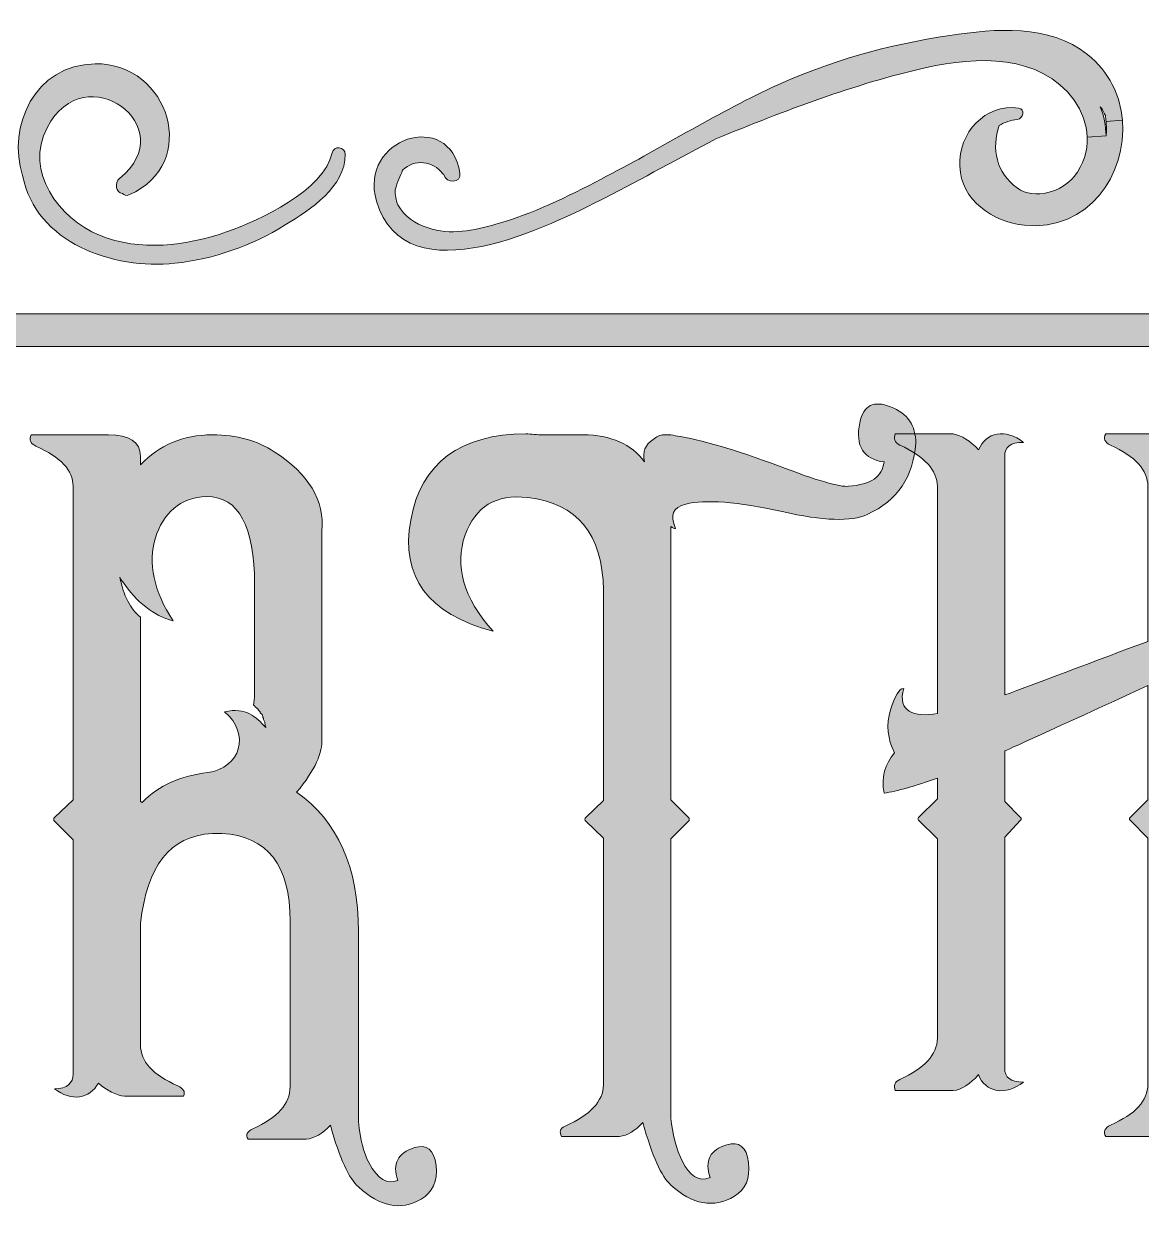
# Model space of a CAD drawing. Header units: inches. Extents: x 72 to 1008, y -817 to -264.
# Drawn here: x 262.4 to 540, y -559.3 to -264.3 of the extents above; entities that cross this region are included whole.
import ezdxf

# ---------------------------------------------------------------- set-up
doc = ezdxf.new("R2010")
doc.units = ezdxf.units.IN
doc.header["$MEASUREMENT"] = 0
doc.layers.add('Layer 1', color=7, linetype='Continuous')

# ---------------------------------------------------------------- blocks, each defined once
blk = doc.blocks.new('block 8')
at = {"layer": 'Layer 1', "true_color": 0x680b10}
h = blk.add_hatch(color=246, dxfattribs=at)
h.dxf.hatch_style = 2
edge = h.paths.add_edge_path()
edge.add_spline(control_points=[(535.31, -288.25), (536.5, -301.72), (526.86, -315.94), (510.98, -314.39), (503.14, -313.63), (495.25, -308.14), (494.91, -299.71), (494.56, -291.45), (501.24, -284.11), (509.52, -285.26), (511.25, -285.5), (510.69, -287.91), (509.21, -288.08), (507.55, -288.27), (506.03, -288.81), (504.71, -289.59), (502.75, -295.32), (503.97, -301.42), (509.16, -305.12), (513.53, -308.22), (520.34, -306.01), (523.32, -302.28), (525.65, -299.34), (526.69, -295.9), (526.57, -292.49), (526.57, -292.49), (531.28, -292.15), (531.28, -292.15), (531.31, -291.81), (531.34, -291.48), (531.35, -291.16), (531.37, -290.26), (531.33, -289.41), (531.27, -288.59), (531.27, -288.59), (535.31, -288.25), (535.31, -288.25)], knot_values=[0, 0, 0, 0, 1, 1, 1, 2, 2, 2, 3, 3, 3, 4, 4, 4, 5, 5, 5, 6, 6, 6, 7, 7, 7, 8, 8, 8, 9, 9, 9, 10, 10, 10, 11, 11, 11, 12, 12, 12, 12], degree=3, periodic=1)
at = {"layer": 'Layer 1', "lineweight": 0}
blk.add_open_spline([(535.31, -288.25), (536.5, -301.72), (526.86, -315.94), (510.98, -314.39), (503.14, -313.63), (495.25, -308.14), (494.91, -299.71), (494.56, -291.45), (501.24, -284.11), (509.52, -285.26), (511.25, -285.5), (510.69, -287.91), (509.21, -288.08), (507.55, -288.27), (506.03, -288.81), (504.71, -289.59), (502.75, -295.32), (503.97, -301.42), (509.16, -305.12), (513.53, -308.22), (520.34, -306.01), (523.32, -302.28), (525.65, -299.34), (526.69, -295.9), (526.57, -292.49), (526.57, -292.49), (531.28, -292.15), (531.28, -292.15), (531.31, -291.81), (531.34, -291.48), (531.35, -291.16), (531.37, -290.26), (531.33, -289.41), (531.27, -288.59), (531.27, -288.59), (535.31, -288.25), (535.31, -288.25)], degree=3, knots=[0, 0, 0, 0, 1, 1, 1, 2, 2, 2, 3, 3, 3, 4, 4, 4, 5, 5, 5, 6, 6, 6, 7, 7, 7, 8, 8, 8, 9, 9, 9, 10, 10, 10, 11, 11, 11, 12, 12, 12, 12], dxfattribs=at)
blk = doc.blocks.new('block 9')
at = {"layer": 'Layer 1', "true_color": 0x680b10}
h = blk.add_hatch(color=246, dxfattribs=at)
h.dxf.hatch_style = 2
edge = h.paths.add_edge_path()
edge.add_spline(control_points=[(535.31, -288.25), (535.31, -288.25), (531.27, -288.59), (531.27, -288.59), (531.22, -288.1), (531.17, -287.62), (531.09, -287.15), (530.79, -286.52), (530.44, -285.89), (530.11, -285.28), (530.11, -285.28), (529.82, -284.95), (529.82, -284.95), (530.73, -287.22), (531.22, -289.68), (531.28, -292.15), (531.28, -292.15), (526.57, -292.49), (526.57, -292.49), (526.45, -289.29), (525.33, -286.09), (523.31, -283.31), (514.83, -271.7), (499.12, -272.42), (486.61, -275.22), (468.66, -279.24), (451.4, -285.97), (434.34, -292.89), (425.24, -297.69), (416.17, -302.75), (406.8, -307.55), (393.66, -314.26), (357.21, -332.75), (350.02, -308.38), (345.42, -292.8), (368.3, -285.33), (370.74, -301.47), (371.14, -303.99), (367.31, -304.12), (366.71, -301.77), (366.64, -301.7), (366.56, -301.64), (366.48, -301.57), (364.1, -298.42), (359.45, -297.71), (356.51, -300.73), (355.87, -302.04), (355.25, -303.64), (354.64, -305.55), (354.61, -306.81), (354.87, -308.11), (355.29, -309.34), (356.99, -312.11), (359.49, -314.02), (362.82, -315.03), (368.32, -316.94), (374.25, -315.65), (379.67, -314.13), (388.77, -311.57), (397.48, -307.27), (405.83, -302.92), (420.14, -295.53), (433.82, -286.91), (448.43, -280.1), (462.5, -273.56), (477.12, -269.53), (492.44, -267.22), (503.75, -265.52), (517.05, -264.32), (526.67, -271.96), (532.04, -276.24), (534.79, -282.17), (535.31, -288.25)], knot_values=[0, 0, 0, 0, 1, 1, 1, 2, 2, 2, 3, 3, 3, 4, 4, 4, 5, 5, 5, 6, 6, 6, 7, 7, 7, 8, 8, 8, 9, 9, 9, 10, 10, 10, 11, 11, 11, 12, 12, 12, 13, 13, 13, 14, 14, 14, 15, 15, 15, 16, 16, 16, 17, 17, 17, 18, 18, 18, 19, 19, 19, 20, 20, 20, 21, 21, 21, 22, 22, 22, 23, 23, 23, 24, 24, 24, 24], degree=3, periodic=1)
at = {"layer": 'Layer 1', "lineweight": 0}
blk.add_open_spline([(535.31, -288.25), (535.31, -288.25), (531.27, -288.59), (531.27, -288.59), (531.22, -288.1), (531.17, -287.62), (531.09, -287.15), (530.79, -286.52), (530.44, -285.89), (530.11, -285.28), (530.11, -285.28), (529.82, -284.95), (529.82, -284.95), (530.73, -287.22), (531.22, -289.68), (531.28, -292.15), (531.28, -292.15), (526.57, -292.49), (526.57, -292.49), (526.45, -289.29), (525.33, -286.09), (523.31, -283.31), (514.83, -271.7), (499.12, -272.42), (486.61, -275.22), (468.66, -279.24), (451.4, -285.97), (434.34, -292.89), (425.24, -297.69), (416.17, -302.75), (406.8, -307.55), (393.66, -314.26), (357.21, -332.75), (350.02, -308.38), (345.42, -292.8), (368.3, -285.33), (370.74, -301.47), (371.14, -303.99), (367.31, -304.12), (366.71, -301.77), (366.64, -301.7), (366.56, -301.64), (366.48, -301.57), (364.1, -298.42), (359.45, -297.71), (356.51, -300.73), (355.87, -302.04), (355.25, -303.64), (354.64, -305.55), (354.61, -306.81), (354.87, -308.11), (355.29, -309.34), (356.99, -312.11), (359.49, -314.02), (362.82, -315.03), (368.32, -316.94), (374.25, -315.65), (379.67, -314.13), (388.77, -311.57), (397.48, -307.27), (405.83, -302.92), (420.14, -295.53), (433.82, -286.91), (448.43, -280.1), (462.5, -273.56), (477.12, -269.53), (492.44, -267.22), (503.75, -265.52), (517.05, -264.32), (526.67, -271.96), (532.04, -276.24), (534.79, -282.17), (535.31, -288.25)], degree=3, knots=[0, 0, 0, 0, 1, 1, 1, 2, 2, 2, 3, 3, 3, 4, 4, 4, 5, 5, 5, 6, 6, 6, 7, 7, 7, 8, 8, 8, 9, 9, 9, 10, 10, 10, 11, 11, 11, 12, 12, 12, 13, 13, 13, 14, 14, 14, 15, 15, 15, 16, 16, 16, 17, 17, 17, 18, 18, 18, 19, 19, 19, 20, 20, 20, 21, 21, 21, 22, 22, 22, 23, 23, 23, 24, 24, 24, 24], dxfattribs=at)
blk = doc.blocks.new('block 10')
at = {"layer": 'Layer 1', "true_color": 0x680b10}
h = blk.add_hatch(color=246, dxfattribs=at)
h.dxf.hatch_style = 2
edge = h.paths.add_edge_path()
edge.add_spline(control_points=[(338.97, -296.37), (339.34, -294.51), (342.25, -294.89), (342.26, -296.74), (342.27, -304.88), (333.65, -310.41), (327.35, -314.31), (319.04, -319.45), (309.65, -322.77), (299.95, -323.83), (284.64, -325.51), (265.35, -318.76), (262.11, -302.02), (258.2, -289.84), (265.06, -274.51), (280.11, -274.27), (298.55, -273.98), (306.34, -299.1), (288.51, -306.84), (287.86, -307.12), (287.31, -306.91), (286.91, -306.5), (285.31, -306.35), (284.84, -303.82), (286.2, -302.73), (301.98, -290.03), (277.62, -272.01), (268.18, -290.14), (262.5, -301.06), (271.13, -312.68), (281.2, -316.86), (291.2, -320.98), (302.81, -319.52), (312.79, -316.02), (320.8, -313.2), (337.12, -305.77), (338.97, -296.37)], knot_values=[0, 0, 0, 0, 1, 1, 1, 2, 2, 2, 3, 3, 3, 4, 4, 4, 5, 5, 5, 6, 6, 6, 7, 7, 7, 8, 8, 8, 9, 9, 9, 10, 10, 10, 11, 11, 11, 12, 12, 12, 12], degree=3, periodic=1)
at = {"layer": 'Layer 1', "lineweight": 0}
blk.add_open_spline([(338.97, -296.37), (339.34, -294.51), (342.25, -294.89), (342.26, -296.74), (342.27, -304.88), (333.65, -310.41), (327.35, -314.31), (319.04, -319.45), (309.65, -322.77), (299.95, -323.83), (284.64, -325.51), (265.35, -318.76), (262.11, -302.02), (258.2, -289.84), (265.06, -274.51), (280.11, -274.27), (298.55, -273.98), (306.34, -299.1), (288.51, -306.84), (287.86, -307.12), (287.31, -306.91), (286.91, -306.5), (285.31, -306.35), (284.84, -303.82), (286.2, -302.73), (301.98, -290.03), (277.62, -272.01), (268.18, -290.14), (262.5, -301.06), (271.13, -312.68), (281.2, -316.86), (291.2, -320.98), (302.81, -319.52), (312.79, -316.02), (320.8, -313.2), (337.12, -305.77), (338.97, -296.37)], degree=3, knots=[0, 0, 0, 0, 1, 1, 1, 2, 2, 2, 3, 3, 3, 4, 4, 4, 5, 5, 5, 6, 6, 6, 7, 7, 7, 8, 8, 8, 9, 9, 9, 10, 10, 10, 11, 11, 11, 12, 12, 12, 12], dxfattribs=at)
blk = doc.blocks.new('block 3')
at = {"layer": 'Layer 1'}
for name in ['block 9', 'block 10', 'block 8']:
    blk.add_blockref(name, (0, 0), dxfattribs=at)
blk = doc.blocks.new('block 13')
at = {"layer": 'Layer 1', "true_color": 0x680b10}
h = blk.add_hatch(color=246, dxfattribs=at)
h.dxf.hatch_style = 2
edge = h.paths.add_edge_path()
edge.add_spline(control_points=[(416.62, -373.19), (415.93, -370.64), (416.86, -368.78), (418.71, -367.61), (419.64, -366.92), (420.34, -366.45), (421.5, -366.45), (421.5, -366.45), (421.97, -366.45), (421.97, -366.45), (422.67, -366.45), (423.6, -366.45), (424.29, -366.68), (430.57, -367.61), (439.16, -370.17), (449.85, -374.12), (459.38, -377.84), (465.19, -379.46), (467.28, -379.23), (472.86, -378.77), (475.65, -376.91), (476.11, -373.19), (471, -372.49), (468.91, -369.24), (470.07, -363.43), (471, -359.02), (473.55, -357.85), (477.74, -359.48), (481.92, -361.11), (484.01, -364.13), (484.01, -368.54), (483.31, -376.91), (479.6, -382.72), (471.93, -386.2), (467.98, -388.06), (461.01, -387.83), (450.78, -385.51), (439.63, -382.95), (431.73, -382.49), (426.85, -383.65), (423.6, -384.58), (422.9, -386.2), (424.29, -389.69), (424.06, -389.69), (423.6, -389.69), (423.13, -389.22), (423.13, -389.22), (423.13, -457.08), (423.13, -457.08), (423.13, -457.08), (427.54, -461.49), (427.54, -461.49), (427.78, -461.72), (427.78, -462.19), (427.54, -462.42), (427.54, -462.42), (423.13, -466.84), (423.13, -466.84), (423.13, -466.84), (423.13, -536.32), (423.13, -536.32), (423.83, -543.05), (427.08, -553.51), (432.89, -550.96), (431.49, -546.77), (432.89, -543.98), (437.07, -542.82), (440.09, -541.89), (441.95, -543.29), (442.42, -547.24), (442.88, -551.19), (441.72, -553.98), (438.93, -555.6), (433.82, -558.62), (428.47, -557.69), (423.13, -552.81), (420.81, -550.72), (418.48, -545.61), (416.16, -537.25), (414.3, -539.34), (412.44, -540.5), (410.35, -540.73), (410.35, -540.73), (395.94, -540.73), (395.94, -540.73), (395.48, -539.57), (395.48, -538.87), (396.87, -538.17), (403.15, -535.39), (406.4, -531.9), (406.4, -527.95), (406.4, -527.95), (406.4, -466.6), (406.4, -466.6), (406.4, -466.6), (401.98, -462.42), (401.98, -462.42), (401.75, -462.19), (401.75, -461.72), (401.98, -461.49), (401.98, -461.49), (406.4, -457.31), (406.4, -457.31), (406.4, -457.31), (406.4, -405.03), (406.4, -405.03), (406.17, -391.08), (399.89, -383.42), (387.58, -382.02), (379.68, -381.09), (374.56, -384.35), (372.01, -391.32), (369.45, -398.98), (371.54, -406.89), (378.98, -415.25), (362.71, -410.84), (355.97, -401.77), (358.53, -387.6), (361.09, -373.42), (370.85, -366.22), (387.11, -366.22), (388.51, -366.22), (389.9, -366.45), (391.3, -366.45), (391.3, -366.45), (401.29, -366.45), (401.29, -366.45), (408.26, -366.45), (413.37, -368.78), (416.62, -373.19)], knot_values=[0, 0, 0, 0, 1, 1, 1, 2, 2, 2, 3, 3, 3, 4, 4, 4, 5, 5, 5, 6, 6, 6, 7, 7, 7, 8, 8, 8, 9, 9, 9, 10, 10, 10, 11, 11, 11, 12, 12, 12, 13, 13, 13, 14, 14, 14, 15, 15, 15, 16, 16, 16, 17, 17, 17, 18, 18, 18, 19, 19, 19, 20, 20, 20, 21, 21, 21, 22, 22, 22, 23, 23, 23, 24, 24, 24, 25, 25, 25, 26, 26, 26, 27, 27, 27, 28, 28, 28, 29, 29, 29, 30, 30, 30, 31, 31, 31, 32, 32, 32, 33, 33, 33, 34, 34, 34, 35, 35, 35, 36, 36, 36, 37, 37, 37, 38, 38, 38, 39, 39, 39, 40, 40, 40, 41, 41, 41, 42, 42, 42, 43, 43, 43, 43], degree=3, periodic=1)
h = blk.add_hatch(color=246, dxfattribs=at)
h.dxf.hatch_style = 2
edge = h.paths.add_edge_path()
edge.add_spline(control_points=[(541.63, -417.81), (541.63, -417.81), (541.63, -379.23), (541.63, -379.23), (541.63, -375.28), (538.61, -371.8), (532.34, -369.01), (530.94, -368.31), (530.48, -367.38), (531.18, -366.22), (531.18, -366.22), (545.58, -366.22), (545.58, -366.22), (547.67, -366.68), (549.77, -367.85), (551.86, -370.17), (552.09, -369.47), (552.55, -369.01), (553.02, -368.54), (556.04, -365.52), (559.29, -365.29), (563.01, -368.31), (559.76, -368.31), (558.13, -369.47), (558.13, -371.8), (558.13, -371.8), (558.13, -413.39), (558.13, -413.39), (559.99, -413.16), (561.85, -413.16), (563.01, -413.62), (571.37, -416.18), (576.49, -421.99), (578.11, -430.82), (578.58, -435.7), (576.72, -439.18), (572.3, -441.74), (567.89, -444.3), (564.87, -443.37), (563.47, -438.72), (561.62, -432.68), (563.47, -428.73), (568.82, -427.1), (568.12, -423.15), (564.64, -421.52), (558.59, -421.99), (558.59, -421.99), (558.13, -421.99), (558.13, -421.99), (558.13, -421.99), (558.13, -457.31), (558.13, -457.31), (558.13, -457.31), (562.55, -461.49), (562.55, -461.49), (562.78, -461.72), (562.78, -461.96), (562.55, -462.19), (562.55, -462.19), (558.13, -466.6), (558.13, -466.6), (558.13, -466.6), (558.13, -535.15), (558.13, -535.15), (558.36, -540.73), (559.52, -544.91), (561.62, -547.47), (561.62, -547.47), (560.69, -546.54), (560.69, -546.54), (560.92, -546.77), (560.92, -547.01), (560.92, -547.01), (563.24, -551.19), (565.57, -552.81), (568.12, -551.65), (566.73, -547.47), (568.12, -544.68), (572.3, -543.29), (575.33, -542.36), (577.18, -543.75), (577.65, -547.7), (578.11, -551.65), (576.95, -554.44), (574.16, -556.07), (569.05, -559.09), (563.71, -558.16), (558.13, -553.28), (555.81, -551.19), (553.71, -545.84), (551.39, -537.25), (549.53, -539.1), (547.67, -540.5), (545.58, -540.73), (545.58, -540.73), (531.18, -540.73), (531.18, -540.73), (530.48, -539.57), (530.94, -538.64), (532.34, -537.94), (538.61, -535.15), (541.63, -531.9), (541.63, -527.72), (541.63, -527.72), (541.63, -466.6), (541.63, -466.6), (541.63, -466.6), (537.22, -462.19), (537.22, -462.19), (536.99, -461.96), (536.99, -461.72), (537.22, -461.49), (537.22, -461.49), (541.63, -457.08), (541.63, -457.08), (541.63, -457.08), (541.63, -428.73), (541.63, -428.73), (517.93, -439.65), (506.08, -444.99), (506.08, -444.99), (506.08, -444.99), (506.08, -457.54), (506.08, -457.54), (506.08, -457.54), (510.03, -461.49), (510.03, -461.49), (510.26, -461.72), (510.26, -461.96), (510.03, -462.19), (510.03, -462.19), (506.08, -466.37), (506.08, -466.37), (506.08, -466.37), (506.08, -523.77), (506.08, -523.77), (506.08, -526.09), (507.47, -527.25), (510.73, -527.25), (506.31, -530.74), (501.2, -529.81), (499.57, -525.39), (497.48, -527.72), (495.39, -529.11), (493.3, -529.34), (493.3, -529.34), (478.89, -529.34), (478.89, -529.34), (478.43, -528.18), (478.66, -527.25), (480.05, -526.56), (486.1, -523.77), (489.35, -520.51), (489.35, -516.33), (489.35, -516.33), (489.35, -466.84), (489.35, -466.84), (489.35, -466.84), (484.7, -462.19), (484.7, -462.19), (484.47, -461.96), (484.47, -461.72), (484.7, -461.49), (484.7, -461.49), (489.35, -456.84), (489.35, -456.84), (489.35, -456.84), (489.35, -451.73), (489.35, -451.73), (484, -453.59), (479.36, -454.99), (476.1, -455.45), (475.41, -451.5), (476.34, -448.25), (478.66, -445.46), (477.03, -441.97), (476.57, -438.49), (477.73, -434.77), (478.89, -431.28), (479.82, -429.43), (480.98, -429.43), (479.36, -435.23), (483.54, -436.63), (489.35, -435.7), (489.35, -435.7), (489.35, -379.23), (489.35, -379.23), (489.35, -375.28), (486.1, -371.8), (480.05, -369.01), (478.66, -368.31), (478.43, -367.38), (478.89, -366.22), (478.89, -366.22), (493.3, -366.22), (493.3, -366.22), (495.39, -366.68), (497.48, -367.85), (499.57, -370.17), (501.43, -365.76), (506.31, -364.83), (510.73, -368.31), (507.47, -368.31), (506.08, -369.47), (506.08, -371.8), (506.08, -371.8), (506.08, -431.05), (506.08, -431.05), (512.12, -428.96), (535.59, -419.9), (541.63, -417.81)], knot_values=[0, 0, 0, 0, 1, 1, 1, 2, 2, 2, 3, 3, 3, 4, 4, 4, 5, 5, 5, 6, 6, 6, 7, 7, 7, 8, 8, 8, 9, 9, 9, 10, 10, 10, 11, 11, 11, 12, 12, 12, 13, 13, 13, 14, 14, 14, 15, 15, 15, 16, 16, 16, 17, 17, 17, 18, 18, 18, 19, 19, 19, 20, 20, 20, 21, 21, 21, 22, 22, 22, 23, 23, 23, 24, 24, 24, 25, 25, 25, 26, 26, 26, 27, 27, 27, 28, 28, 28, 29, 29, 29, 30, 30, 30, 31, 31, 31, 32, 32, 32, 33, 33, 33, 34, 34, 34, 35, 35, 35, 36, 36, 36, 37, 37, 37, 38, 38, 38, 39, 39, 39, 40, 40, 40, 41, 41, 41, 42, 42, 42, 43, 43, 43, 44, 44, 44, 45, 45, 45, 46, 46, 46, 47, 47, 47, 48, 48, 48, 49, 49, 49, 50, 50, 50, 51, 51, 51, 52, 52, 52, 53, 53, 53, 54, 54, 54, 55, 55, 55, 56, 56, 56, 57, 57, 57, 58, 58, 58, 59, 59, 59, 60, 60, 60, 61, 61, 61, 62, 62, 62, 63, 63, 63, 64, 64, 64, 65, 65, 65, 66, 66, 66, 67, 67, 67, 68, 68, 68, 69, 69, 69, 70, 70, 70, 70], degree=3, periodic=1)
h = blk.add_hatch(color=246, dxfattribs=at)
h.dxf.hatch_style = 2
edge = h.paths.add_edge_path()
edge.add_spline(control_points=[(291.38, -487.75), (291.38, -487.75), (291.38, -517.96), (291.38, -517.96), (291.38, -522.14), (294.4, -525.39), (300.67, -528.18), (302.07, -528.88), (302.53, -529.58), (302.07, -530.74), (302.07, -530.74), (287.43, -530.74), (287.43, -530.74), (285.34, -530.51), (283.01, -529.34), (280.92, -527.49), (278.83, -531.44), (274.18, -532.13), (270, -528.88), (273.25, -528.88), (274.65, -527.49), (274.65, -525.16), (274.65, -525.16), (274.65, -467.07), (274.65, -467.07), (274.65, -467.07), (270, -462.42), (270, -462.42), (269.77, -462.19), (269.77, -461.72), (270, -461.49), (270, -461.49), (274.65, -457.08), (274.65, -457.08), (274.65, -457.08), (274.65, -379.23), (274.65, -379.23), (274.65, -375.28), (271.63, -372.03), (265.35, -369.24), (263.96, -368.54), (263.73, -367.61), (264.19, -366.45), (264.19, -366.45), (283.48, -366.45), (283.48, -366.45), (288.59, -366.45), (291.38, -368.08), (291.38, -371.8), (291.38, -371.8), (291.38, -373.89), (291.38, -373.89), (296.03, -369.01), (301.84, -366.45), (309.27, -366.45), (315.31, -366.45), (320.43, -367.85), (324.61, -370.64), (333.21, -376.21), (337.16, -382.72), (336.46, -390.39), (336.46, -390.39), (336.46, -441.97), (336.46, -441.97), (336.69, -445.23), (334.83, -449.64), (330.18, -455.22), (340.41, -462.42), (345.52, -473.81), (345.52, -489.84), (345.52, -489.84), (345.52, -537.01), (345.52, -537.01), (345.99, -541.66), (346.92, -544.91), (348.08, -547.24), (350.4, -551.42), (352.73, -552.81), (355.28, -551.65), (353.89, -547.47), (355.28, -544.91), (359.46, -543.52), (362.48, -542.59), (364.34, -543.98), (364.81, -547.94), (365.27, -551.88), (363.88, -554.67), (361.09, -556.3), (355.98, -559.32), (350.87, -558.16), (345.52, -553.28), (343.2, -551.19), (340.88, -546.31), (338.55, -537.94), (336.69, -540.03), (334.6, -541.2), (332.51, -541.43), (332.51, -541.43), (318.1, -541.43), (318.1, -541.43), (317.4, -540.27), (317.87, -539.57), (319.26, -538.87), (325.54, -536.08), (328.56, -532.6), (328.56, -528.41), (328.56, -528.41), (328.56, -487.29), (328.56, -487.29), (328.56, -473.34), (322.98, -466.14), (311.6, -465.44), (311.6, -465.44), (309.27, -465.44), (309.27, -465.44), (298.58, -466.14), (293.01, -473.58), (291.38, -487.75)], knot_values=[0, 0, 0, 0, 1, 1, 1, 2, 2, 2, 3, 3, 3, 4, 4, 4, 5, 5, 5, 6, 6, 6, 7, 7, 7, 8, 8, 8, 9, 9, 9, 10, 10, 10, 11, 11, 11, 12, 12, 12, 13, 13, 13, 14, 14, 14, 15, 15, 15, 16, 16, 16, 17, 17, 17, 18, 18, 18, 19, 19, 19, 20, 20, 20, 21, 21, 21, 22, 22, 22, 23, 23, 23, 24, 24, 24, 25, 25, 25, 26, 26, 26, 27, 27, 27, 28, 28, 28, 29, 29, 29, 30, 30, 30, 31, 31, 31, 32, 32, 32, 33, 33, 33, 34, 34, 34, 35, 35, 35, 36, 36, 36, 37, 37, 37, 38, 38, 38, 39, 39, 39, 39], degree=3, periodic=1)
edge = h.paths.add_edge_path()
edge.add_spline(control_points=[(320.66, -434.77), (320.66, -434.77), (320.66, -434.54), (320.66, -434.54), (320.66, -434.54), (320.43, -434.54), (320.43, -434.54), (320.43, -434.54), (320.19, -434.3), (320.19, -434.3), (320.19, -434.3), (319.96, -434.07), (319.96, -434.07), (319.73, -433.84), (319.73, -433.61), (319.5, -433.61), (319.73, -431.98), (319.73, -430.12), (319.73, -428.73), (319.73, -428.73), (319.73, -403.63), (319.73, -403.63), (319.73, -389.22), (315.78, -381.79), (307.88, -381.79), (301.14, -381.79), (296.96, -386.2), (295.1, -392.01), (293.24, -398.29), (294.63, -405.26), (299.51, -412.69), (294.63, -411.3), (290.45, -408.05), (286.96, -402.93), (286.73, -402.7), (286.5, -402.24), (286.27, -401.77), (287.2, -406.42), (288.82, -409.67), (291.38, -411.76), (291.38, -411.76), (291.38, -457.54), (291.38, -457.54), (291.38, -457.54), (291.84, -457.77), (291.84, -457.77), (296.03, -453.36), (301.37, -451.27), (308.11, -450.34), (316.24, -449.18), (318.8, -440.81), (312.29, -435.23), (317.64, -434.07), (319.96, -436.4), (322.52, -439.18), (322.52, -439.18), (322.52, -438.95), (322.52, -438.95), (322.29, -438.49), (322.29, -438.26), (322.29, -437.79), (322.29, -437.79), (322.05, -437.33), (322.05, -437.33), (321.82, -437.09), (322.05, -436.86), (321.82, -436.63), (321.82, -436.63), (321.82, -436.4), (321.82, -436.4), (321.82, -436.16), (321.59, -436.16), (321.59, -435.93), (321.59, -435.93), (321.12, -435.47), (321.12, -435.47), (321.12, -435.47), (321.12, -435.23), (321.12, -435.23), (321.12, -435.23), (320.66, -434.77), (320.66, -434.77)], knot_values=[0, 0, 0, 0, 1, 1, 1, 2, 2, 2, 3, 3, 3, 4, 4, 4, 5, 5, 5, 6, 6, 6, 7, 7, 7, 8, 8, 8, 9, 9, 9, 10, 10, 10, 11, 11, 11, 12, 12, 12, 13, 13, 13, 14, 14, 14, 15, 15, 15, 16, 16, 16, 17, 17, 17, 18, 18, 18, 19, 19, 19, 20, 20, 20, 21, 21, 21, 22, 22, 22, 23, 23, 23, 24, 24, 24, 25, 25, 25, 26, 26, 26, 27, 27, 27, 27], degree=3, periodic=1)
at = {"layer": 'Layer 1', "lineweight": 0}
for points, knots in [([(416.62, -373.19), (415.93, -370.64), (416.86, -368.78), (418.71, -367.61), (419.64, -366.92), (420.34, -366.45), (421.5, -366.45), (421.5, -366.45), (421.97, -366.45), (421.97, -366.45), (422.67, -366.45), (423.6, -366.45), (424.29, -366.68), (430.57, -367.61), (439.16, -370.17), (449.85, -374.12), (459.38, -377.84), (465.19, -379.46), (467.28, -379.23), (472.86, -378.77), (475.65, -376.91), (476.11, -373.19), (471, -372.49), (468.91, -369.24), (470.07, -363.43), (471, -359.02), (473.55, -357.85), (477.74, -359.48), (481.92, -361.11), (484.01, -364.13), (484.01, -368.54), (483.31, -376.91), (479.6, -382.72), (471.93, -386.2), (467.98, -388.06), (461.01, -387.83), (450.78, -385.51), (439.63, -382.95), (431.73, -382.49), (426.85, -383.65), (423.6, -384.58), (422.9, -386.2), (424.29, -389.69), (424.06, -389.69), (423.6, -389.69), (423.13, -389.22), (423.13, -389.22), (423.13, -457.08), (423.13, -457.08), (423.13, -457.08), (427.54, -461.49), (427.54, -461.49), (427.78, -461.72), (427.78, -462.19), (427.54, -462.42), (427.54, -462.42), (423.13, -466.84), (423.13, -466.84), (423.13, -466.84), (423.13, -536.32), (423.13, -536.32), (423.83, -543.05), (427.08, -553.51), (432.89, -550.96), (431.49, -546.77), (432.89, -543.98), (437.07, -542.82), (440.09, -541.89), (441.95, -543.29), (442.42, -547.24), (442.88, -551.19), (441.72, -553.98), (438.93, -555.6), (433.82, -558.62), (428.47, -557.69), (423.13, -552.81), (420.81, -550.72), (418.48, -545.61), (416.16, -537.25), (414.3, -539.34), (412.44, -540.5), (410.35, -540.73), (410.35, -540.73), (395.94, -540.73), (395.94, -540.73), (395.48, -539.57), (395.48, -538.87), (396.87, -538.17), (403.15, -535.39), (406.4, -531.9), (406.4, -527.95), (406.4, -527.95), (406.4, -466.6), (406.4, -466.6), (406.4, -466.6), (401.98, -462.42), (401.98, -462.42), (401.75, -462.19), (401.75, -461.72), (401.98, -461.49), (401.98, -461.49), (406.4, -457.31), (406.4, -457.31), (406.4, -457.31), (406.4, -405.03), (406.4, -405.03), (406.17, -391.08), (399.89, -383.42), (387.58, -382.02), (379.68, -381.09), (374.56, -384.35), (372.01, -391.32), (369.45, -398.98), (371.54, -406.89), (378.98, -415.25), (362.71, -410.84), (355.97, -401.77), (358.53, -387.6), (361.09, -373.42), (370.85, -366.22), (387.11, -366.22), (388.51, -366.22), (389.9, -366.45), (391.3, -366.45), (391.3, -366.45), (401.29, -366.45), (401.29, -366.45), (408.26, -366.45), (413.37, -368.78), (416.62, -373.19)], [0, 0, 0, 0, 1, 1, 1, 2, 2, 2, 3, 3, 3, 4, 4, 4, 5, 5, 5, 6, 6, 6, 7, 7, 7, 8, 8, 8, 9, 9, 9, 10, 10, 10, 11, 11, 11, 12, 12, 12, 13, 13, 13, 14, 14, 14, 15, 15, 15, 16, 16, 16, 17, 17, 17, 18, 18, 18, 19, 19, 19, 20, 20, 20, 21, 21, 21, 22, 22, 22, 23, 23, 23, 24, 24, 24, 25, 25, 25, 26, 26, 26, 27, 27, 27, 28, 28, 28, 29, 29, 29, 30, 30, 30, 31, 31, 31, 32, 32, 32, 33, 33, 33, 34, 34, 34, 35, 35, 35, 36, 36, 36, 37, 37, 37, 38, 38, 38, 39, 39, 39, 40, 40, 40, 41, 41, 41, 42, 42, 42, 43, 43, 43, 43]), ([(541.63, -417.81), (541.63, -417.81), (541.63, -379.23), (541.63, -379.23), (541.63, -375.28), (538.61, -371.8), (532.34, -369.01), (530.94, -368.31), (530.48, -367.38), (531.18, -366.22), (531.18, -366.22), (545.58, -366.22), (545.58, -366.22), (547.67, -366.68), (549.77, -367.85), (551.86, -370.17), (552.09, -369.47), (552.55, -369.01), (553.02, -368.54), (556.04, -365.52), (559.29, -365.29), (563.01, -368.31), (559.76, -368.31), (558.13, -369.47), (558.13, -371.8), (558.13, -371.8), (558.13, -413.39), (558.13, -413.39), (559.99, -413.16), (561.85, -413.16), (563.01, -413.62), (571.37, -416.18), (576.49, -421.99), (578.11, -430.82), (578.58, -435.7), (576.72, -439.18), (572.3, -441.74), (567.89, -444.3), (564.87, -443.37), (563.47, -438.72), (561.62, -432.68), (563.47, -428.73), (568.82, -427.1), (568.12, -423.15), (564.64, -421.52), (558.59, -421.99), (558.59, -421.99), (558.13, -421.99), (558.13, -421.99), (558.13, -421.99), (558.13, -457.31), (558.13, -457.31), (558.13, -457.31), (562.55, -461.49), (562.55, -461.49), (562.78, -461.72), (562.78, -461.96), (562.55, -462.19), (562.55, -462.19), (558.13, -466.6), (558.13, -466.6), (558.13, -466.6), (558.13, -535.15), (558.13, -535.15), (558.36, -540.73), (559.52, -544.91), (561.62, -547.47), (561.62, -547.47), (560.69, -546.54), (560.69, -546.54), (560.92, -546.77), (560.92, -547.01), (560.92, -547.01), (563.24, -551.19), (565.57, -552.81), (568.12, -551.65), (566.73, -547.47), (568.12, -544.68), (572.3, -543.29), (575.33, -542.36), (577.18, -543.75), (577.65, -547.7), (578.11, -551.65), (576.95, -554.44), (574.16, -556.07), (569.05, -559.09), (563.71, -558.16), (558.13, -553.28), (555.81, -551.19), (553.71, -545.84), (551.39, -537.25), (549.53, -539.1), (547.67, -540.5), (545.58, -540.73), (545.58, -540.73), (531.18, -540.73), (531.18, -540.73), (530.48, -539.57), (530.94, -538.64), (532.34, -537.94), (538.61, -535.15), (541.63, -531.9), (541.63, -527.72), (541.63, -527.72), (541.63, -466.6), (541.63, -466.6), (541.63, -466.6), (537.22, -462.19), (537.22, -462.19), (536.99, -461.96), (536.99, -461.72), (537.22, -461.49), (537.22, -461.49), (541.63, -457.08), (541.63, -457.08), (541.63, -457.08), (541.63, -428.73), (541.63, -428.73), (517.93, -439.65), (506.08, -444.99), (506.08, -444.99), (506.08, -444.99), (506.08, -457.54), (506.08, -457.54), (506.08, -457.54), (510.03, -461.49), (510.03, -461.49), (510.26, -461.72), (510.26, -461.96), (510.03, -462.19), (510.03, -462.19), (506.08, -466.37), (506.08, -466.37), (506.08, -466.37), (506.08, -523.77), (506.08, -523.77), (506.08, -526.09), (507.47, -527.25), (510.73, -527.25), (506.31, -530.74), (501.2, -529.81), (499.57, -525.39), (497.48, -527.72), (495.39, -529.11), (493.3, -529.34), (493.3, -529.34), (478.89, -529.34), (478.89, -529.34), (478.43, -528.18), (478.66, -527.25), (480.05, -526.56), (486.1, -523.77), (489.35, -520.51), (489.35, -516.33), (489.35, -516.33), (489.35, -466.84), (489.35, -466.84), (489.35, -466.84), (484.7, -462.19), (484.7, -462.19), (484.47, -461.96), (484.47, -461.72), (484.7, -461.49), (484.7, -461.49), (489.35, -456.84), (489.35, -456.84), (489.35, -456.84), (489.35, -451.73), (489.35, -451.73), (484, -453.59), (479.36, -454.99), (476.1, -455.45), (475.41, -451.5), (476.34, -448.25), (478.66, -445.46), (477.03, -441.97), (476.57, -438.49), (477.73, -434.77), (478.89, -431.28), (479.82, -429.43), (480.98, -429.43), (479.36, -435.23), (483.54, -436.63), (489.35, -435.7), (489.35, -435.7), (489.35, -379.23), (489.35, -379.23), (489.35, -375.28), (486.1, -371.8), (480.05, -369.01), (478.66, -368.31), (478.43, -367.38), (478.89, -366.22), (478.89, -366.22), (493.3, -366.22), (493.3, -366.22), (495.39, -366.68), (497.48, -367.85), (499.57, -370.17), (501.43, -365.76), (506.31, -364.83), (510.73, -368.31), (507.47, -368.31), (506.08, -369.47), (506.08, -371.8), (506.08, -371.8), (506.08, -431.05), (506.08, -431.05), (512.12, -428.96), (535.59, -419.9), (541.63, -417.81)], [0, 0, 0, 0, 1, 1, 1, 2, 2, 2, 3, 3, 3, 4, 4, 4, 5, 5, 5, 6, 6, 6, 7, 7, 7, 8, 8, 8, 9, 9, 9, 10, 10, 10, 11, 11, 11, 12, 12, 12, 13, 13, 13, 14, 14, 14, 15, 15, 15, 16, 16, 16, 17, 17, 17, 18, 18, 18, 19, 19, 19, 20, 20, 20, 21, 21, 21, 22, 22, 22, 23, 23, 23, 24, 24, 24, 25, 25, 25, 26, 26, 26, 27, 27, 27, 28, 28, 28, 29, 29, 29, 30, 30, 30, 31, 31, 31, 32, 32, 32, 33, 33, 33, 34, 34, 34, 35, 35, 35, 36, 36, 36, 37, 37, 37, 38, 38, 38, 39, 39, 39, 40, 40, 40, 41, 41, 41, 42, 42, 42, 43, 43, 43, 44, 44, 44, 45, 45, 45, 46, 46, 46, 47, 47, 47, 48, 48, 48, 49, 49, 49, 50, 50, 50, 51, 51, 51, 52, 52, 52, 53, 53, 53, 54, 54, 54, 55, 55, 55, 56, 56, 56, 57, 57, 57, 58, 58, 58, 59, 59, 59, 60, 60, 60, 61, 61, 61, 62, 62, 62, 63, 63, 63, 64, 64, 64, 65, 65, 65, 66, 66, 66, 67, 67, 67, 68, 68, 68, 69, 69, 69, 70, 70, 70, 70]), ([(291.38, -487.75), (291.38, -487.75), (291.38, -517.96), (291.38, -517.96), (291.38, -522.14), (294.4, -525.39), (300.67, -528.18), (302.07, -528.88), (302.53, -529.58), (302.07, -530.74), (302.07, -530.74), (287.43, -530.74), (287.43, -530.74), (285.34, -530.51), (283.01, -529.34), (280.92, -527.49), (278.83, -531.44), (274.18, -532.13), (270, -528.88), (273.25, -528.88), (274.65, -527.49), (274.65, -525.16), (274.65, -525.16), (274.65, -467.07), (274.65, -467.07), (274.65, -467.07), (270, -462.42), (270, -462.42), (269.77, -462.19), (269.77, -461.72), (270, -461.49), (270, -461.49), (274.65, -457.08), (274.65, -457.08), (274.65, -457.08), (274.65, -379.23), (274.65, -379.23), (274.65, -375.28), (271.63, -372.03), (265.35, -369.24), (263.96, -368.54), (263.73, -367.61), (264.19, -366.45), (264.19, -366.45), (283.48, -366.45), (283.48, -366.45), (288.59, -366.45), (291.38, -368.08), (291.38, -371.8), (291.38, -371.8), (291.38, -373.89), (291.38, -373.89), (296.03, -369.01), (301.84, -366.45), (309.27, -366.45), (315.31, -366.45), (320.43, -367.85), (324.61, -370.64), (333.21, -376.21), (337.16, -382.72), (336.46, -390.39), (336.46, -390.39), (336.46, -441.97), (336.46, -441.97), (336.69, -445.23), (334.83, -449.64), (330.18, -455.22), (340.41, -462.42), (345.52, -473.81), (345.52, -489.84), (345.52, -489.84), (345.52, -537.01), (345.52, -537.01), (345.99, -541.66), (346.92, -544.91), (348.08, -547.24), (350.4, -551.42), (352.73, -552.81), (355.28, -551.65), (353.89, -547.47), (355.28, -544.91), (359.46, -543.52), (362.48, -542.59), (364.34, -543.98), (364.81, -547.94), (365.27, -551.88), (363.88, -554.67), (361.09, -556.3), (355.98, -559.32), (350.87, -558.16), (345.52, -553.28), (343.2, -551.19), (340.88, -546.31), (338.55, -537.94), (336.69, -540.03), (334.6, -541.2), (332.51, -541.43), (332.51, -541.43), (318.1, -541.43), (318.1, -541.43), (317.4, -540.27), (317.87, -539.57), (319.26, -538.87), (325.54, -536.08), (328.56, -532.6), (328.56, -528.41), (328.56, -528.41), (328.56, -487.29), (328.56, -487.29), (328.56, -473.34), (322.98, -466.14), (311.6, -465.44), (311.6, -465.44), (309.27, -465.44), (309.27, -465.44), (298.58, -466.14), (293.01, -473.58), (291.38, -487.75)], [0, 0, 0, 0, 1, 1, 1, 2, 2, 2, 3, 3, 3, 4, 4, 4, 5, 5, 5, 6, 6, 6, 7, 7, 7, 8, 8, 8, 9, 9, 9, 10, 10, 10, 11, 11, 11, 12, 12, 12, 13, 13, 13, 14, 14, 14, 15, 15, 15, 16, 16, 16, 17, 17, 17, 18, 18, 18, 19, 19, 19, 20, 20, 20, 21, 21, 21, 22, 22, 22, 23, 23, 23, 24, 24, 24, 25, 25, 25, 26, 26, 26, 27, 27, 27, 28, 28, 28, 29, 29, 29, 30, 30, 30, 31, 31, 31, 32, 32, 32, 33, 33, 33, 34, 34, 34, 35, 35, 35, 36, 36, 36, 37, 37, 37, 38, 38, 38, 39, 39, 39, 39]), ([(320.66, -434.77), (320.66, -434.77), (320.66, -434.54), (320.66, -434.54), (320.66, -434.54), (320.43, -434.54), (320.43, -434.54), (320.43, -434.54), (320.19, -434.3), (320.19, -434.3), (320.19, -434.3), (319.96, -434.07), (319.96, -434.07), (319.73, -433.84), (319.73, -433.61), (319.5, -433.61), (319.73, -431.98), (319.73, -430.12), (319.73, -428.73), (319.73, -428.73), (319.73, -403.63), (319.73, -403.63), (319.73, -389.22), (315.78, -381.79), (307.88, -381.79), (301.14, -381.79), (296.96, -386.2), (295.1, -392.01), (293.24, -398.29), (294.63, -405.26), (299.51, -412.69), (294.63, -411.3), (290.45, -408.05), (286.96, -402.93), (286.73, -402.7), (286.5, -402.24), (286.27, -401.77), (287.2, -406.42), (288.82, -409.67), (291.38, -411.76), (291.38, -411.76), (291.38, -457.54), (291.38, -457.54), (291.38, -457.54), (291.84, -457.77), (291.84, -457.77), (296.03, -453.36), (301.37, -451.27), (308.11, -450.34), (316.24, -449.18), (318.8, -440.81), (312.29, -435.23), (317.64, -434.07), (319.96, -436.4), (322.52, -439.18), (322.52, -439.18), (322.52, -438.95), (322.52, -438.95), (322.29, -438.49), (322.29, -438.26), (322.29, -437.79), (322.29, -437.79), (322.05, -437.33), (322.05, -437.33), (321.82, -437.09), (322.05, -436.86), (321.82, -436.63), (321.82, -436.63), (321.82, -436.4), (321.82, -436.4), (321.82, -436.16), (321.59, -436.16), (321.59, -435.93), (321.59, -435.93), (321.12, -435.47), (321.12, -435.47), (321.12, -435.47), (321.12, -435.23), (321.12, -435.23), (321.12, -435.23), (320.66, -434.77), (320.66, -434.77)], [0, 0, 0, 0, 1, 1, 1, 2, 2, 2, 3, 3, 3, 4, 4, 4, 5, 5, 5, 6, 6, 6, 7, 7, 7, 8, 8, 8, 9, 9, 9, 10, 10, 10, 11, 11, 11, 12, 12, 12, 13, 13, 13, 14, 14, 14, 15, 15, 15, 16, 16, 16, 17, 17, 17, 18, 18, 18, 19, 19, 19, 20, 20, 20, 21, 21, 21, 22, 22, 22, 23, 23, 23, 24, 24, 24, 25, 25, 25, 26, 26, 26, 27, 27, 27, 27])]:
    blk.add_open_spline(points, degree=3, knots=knots, dxfattribs=at)
blk = doc.blocks.new('block 16')
at = {"layer": 'Layer 1', "true_color": 0x680b10}
h = blk.add_hatch(color=246, dxfattribs=at)
h.dxf.hatch_style = 2
edge = h.paths.add_edge_path()
edge.add_spline(control_points=[(1003.91, -344.53), (1003.91, -344.53), (76.09, -344.53), (76.09, -344.53), (73.84, -344.53), (72.03, -342.71), (72.03, -340.46), (72.03, -338.22), (73.84, -336.4), (76.09, -336.4), (76.09, -336.4), (1003.91, -336.4), (1003.91, -336.4), (1006.16, -336.4), (1007.97, -338.22), (1007.97, -340.46), (1007.97, -342.71), (1006.16, -344.53), (1003.91, -344.53)], knot_values=[0, 0, 0, 0, 1, 1, 1, 2, 2, 2, 3, 3, 3, 4, 4, 4, 5, 5, 5, 6, 6, 6, 6], degree=3, periodic=1)
at = {"layer": 'Layer 1', "lineweight": 0}
blk.add_open_spline([(1003.91, -344.53), (1003.91, -344.53), (76.09, -344.53), (76.09, -344.53), (73.84, -344.53), (72.03, -342.71), (72.03, -340.46), (72.03, -338.22), (73.84, -336.4), (76.09, -336.4), (76.09, -336.4), (1003.91, -336.4), (1003.91, -336.4), (1006.16, -336.4), (1007.97, -338.22), (1007.97, -340.46), (1007.97, -342.71), (1006.16, -344.53), (1003.91, -344.53)], degree=3, knots=[0, 0, 0, 0, 1, 1, 1, 2, 2, 2, 3, 3, 3, 4, 4, 4, 5, 5, 5, 6, 6, 6, 6], dxfattribs=at)
blk = doc.blocks.new('block 15')
at = {"layer": 'Layer 1'}
blk.add_blockref('block 16', (0, 0), dxfattribs=at)
blk = doc.blocks.new('block 2')
at = {"layer": 'Layer 1'}
for name in ['block 3', 'block 15', 'block 13']:
    blk.add_blockref(name, (0, 0), dxfattribs=at)

msp = doc.modelspace()

# ---------------------------------------------------------------- block references
at = {"layer": 'Layer 1'}
msp.add_blockref('block 2', (0, 0), dxfattribs=at)

doc.saveas('drawing.dxf')
